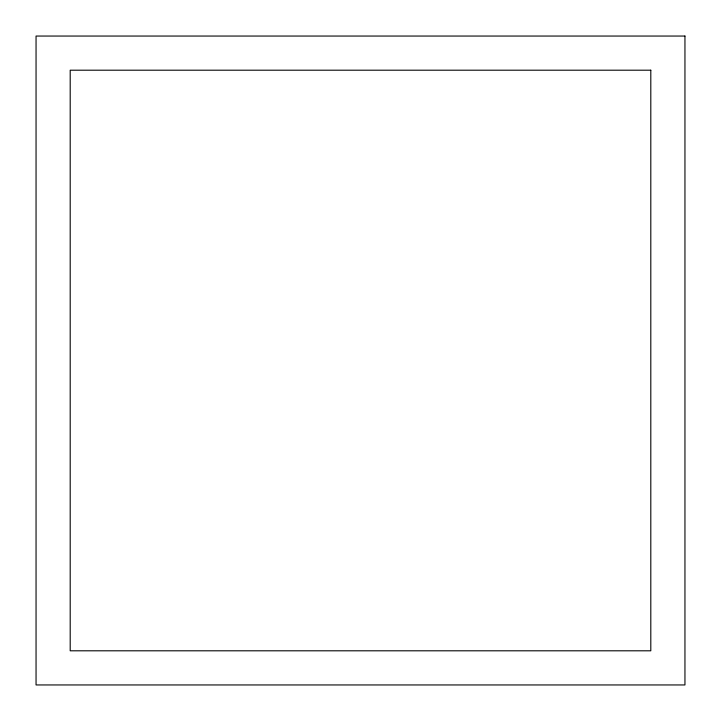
<?xml version="1.0" encoding="UTF-8"?>
<svg xmlns="http://www.w3.org/2000/svg" width="721" height="721" viewBox="0 0 721 721"><rect width="100%" height="100%" fill="white"/><g stroke="black" fill="none" stroke-linecap="round" stroke-linejoin="round"><path stroke-width="1.08" d="M684.95 36.05L36.05 36.05L36.05 684.95L684.95 684.95L684.95 36.05M650.802 70.198L70.198 70.198L70.198 650.802L650.802 650.802L650.802 70.198"/></g></svg>
